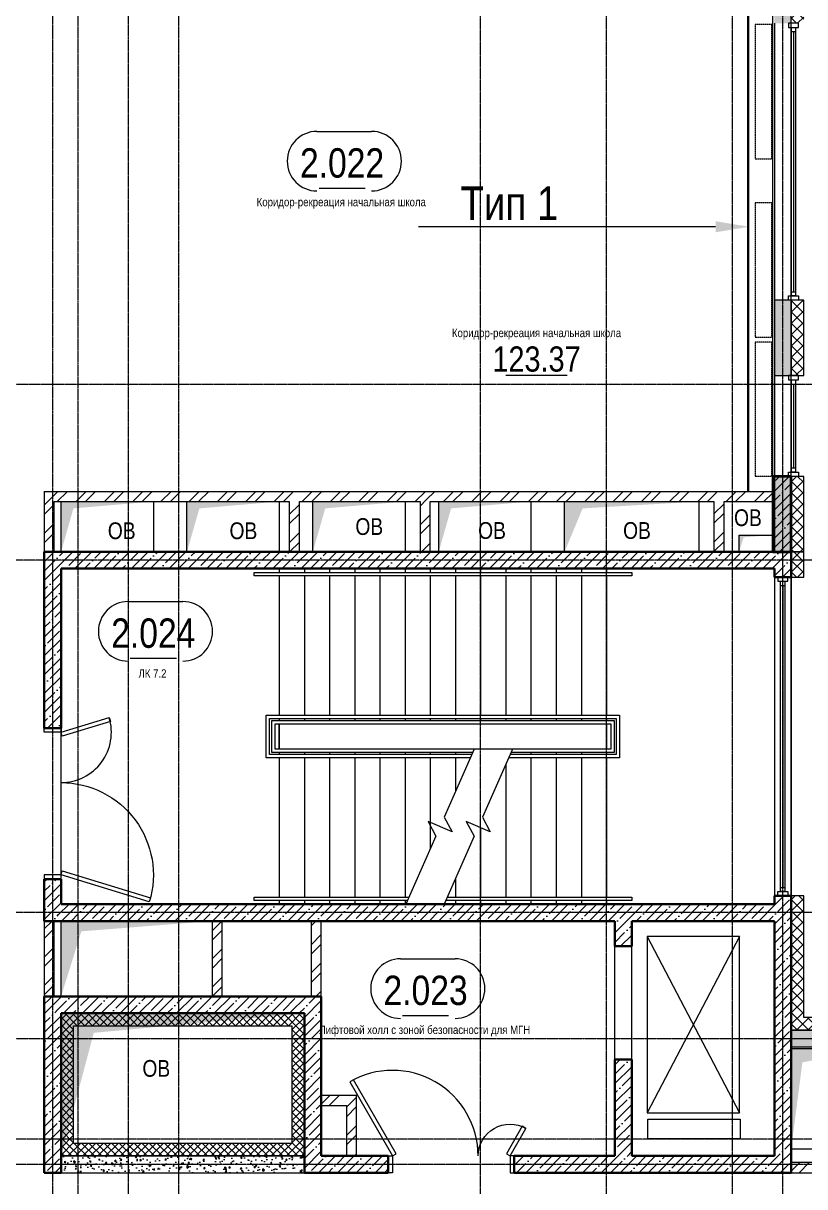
# Model space of a CAD drawing. Header units: millimetres. Extents: x -65509 to 912790, y 446 to 713294.
# Drawn here: x 198845 to 208157, y 139008 to 152875 of the extents above; entities that cross this region are included whole.
import ezdxf
from ezdxf import colors
from ezdxf.entities.mleader import LeaderData, LeaderLine
from ezdxf.enums import TextEntityAlignment as Align
from ezdxf.math import Vec2, Vec3

# ---------------------------------------------------------------- set-up
doc = ezdxf.new("R2010")
doc.units = ezdxf.units.MM
doc.linetypes.add('CENTER2', pattern=[28.575, 19.05, -3.175, 3.175, -3.175])
doc.linetypes.add('HIDDEN2', pattern=[4.7625, 3.175, -1.5875])
doc.layers.get('Defpoints').update_dxf_attribs({"color": 250})
for name, color, linetype, lineweight in [('A-AREA', 250, 'Continuous', 15), ('A-Wall-Open', 250, 'Continuous', 5), ('A-Wall_Материал_Газоблок_Контур', 250, 'Continuous', 0), ('АР_Area', 250, 'Continuous', 5), ('АР_Двери', 5, 'Continuous', 9), ('АР_Колонны', 250, 'Continuous', 30), ('АР_Окна', 250, 'Continuous', 5), ('АР_площадь пом', 250, 'Continuous', 5), ('АР_Проем', 250, 'Continuous', 0), ('АР_Стены ЖБ', 250, 'Continuous', 35), ('АР_Стены кирпич', 250, 'Continuous', 20), ('АР_Стены ПЕНОблок', 250, 'Continuous', 20), ('АР_Утеплитель', 250, 'Continuous', 0), ('АР_Ф_ЛК', 250, 'Continuous', 5), ('АР_Штриховка', 250, 'Continuous', 0), ('КМ_Фахверки', 250, 'Continuous', 25), ('ОВ_Отопление', 250, 'Continuous', 5), ('ОВ_Шахты', 250, 'Continuous', 5), ('Размеры зашивки ГКЛ', 250, 'Continuous', 0), ('РД_Оси_100', 250, 'Continuous', 0), ('ТХ_Оборудование', 250, 'Continuous', 9)]:
    doc.layers.add(name, color=color, linetype=linetype, lineweight=lineweight)
doc.layers.add('АР_Делит', color=250, linetype='Continuous', lineweight=0, plot=False)
doc.layers.add('РД_Витраж_проем', color=250, linetype='Continuous', lineweight=0, plot=False)
doc.layers.add('АР_Отопительные приборы', color=1, linetype='HIDDEN2', lineweight=0, true_color=0xff0000)
doc.layers.add('Зашивка радиаторов тип 1 (фанера и МДФ)', color=7, linetype='Continuous', lineweight=0, true_color=0x000085)
doc.styles.add('style1', font='ARIALN.TTF')
pattern_1 = [(45, (142195.16, 127275.07), (-112.2532, 112.2532), []), (45, (142307.41, 127275.07), (-112.2532, 112.2532), [198.4375, -39.6875, 0, -39.6875])]
pattern_2 = [(45, (142195.16, 127275.07), (-112.2532, 112.2532), []), (45, (142307.41, 127275.07), (-112.2532, 112.2532), [198.4375, -39.6875, 0, -39.6875])]
pattern_3 = [(45, (142195.16, 127275.07), (-112.2532, 112.2532), []), (45, (142307.41, 127275.07), (-112.2532, 112.2532), [198.4375, -39.6875, 0, -39.6875])]
pattern_4 = [(45, (142195.16, 127275.07), (-168.3798, 168.3798), []), (45, (142307.4, 127275.07), (-168.3798, 168.3798), [])]
pattern_5 = [(45, (142195.16, 127275.07), (-168.3798, 168.3798), []), (45, (142307.4, 127275.07), (-168.3798, 168.3798), [])]

# ---------------------------------------------------------------- blocks, each defined once
blk = doc.blocks.new('СОШ_2200_АР_ОСИ_М100_28.05.24')
at = {"layer": 'РД_Оси_100', "linetype": 'CENTER2'}
for p, q in [((63600, -6155), (63600, 139938.679)), ((65100, -6155), (65100, 139938.679)), ((62100, -6155), (62100, 73302.739)), ((71363.995, 19200), (33000, 19200)), ((71363.995, 15000), (33000, 15000)), ((33000, 13500), (85055, 13500)), ((65700, 13500), (71364.045, 13500))]:
    blk.add_line(p, q, dxfattribs=at)
for points in [[(57300, 139938.679), (57300, -6155)], [(58500, 139938.679), (58500, -6155)], [(65700, -6155), (65700, 139938.679)], [(57000, 70839.76), (57000, -5755), (56700, -6155)], [(57900, 70753.904), (57900, -6155)], [(33000, 21300), (71363.995, 21300)], [(85055, 12300), (33500, 12300), (33000, 12450)], [(85055, 12000), (33500, 12000), (33000, 11850)]]:
    blk.add_lwpolyline(points, dxfattribs=at)
blk = doc.blocks.new('ЛК_4000х8500_2эт')
at = {"color": 5}
for points in [[(6300, 3915), (2100, 3915), (2100, 3955), (6600, 3955), (6600, 3915), (6300, 3915)], [(3929, 45), (2100, 45), (2100, 85), (3946, 85)], [(4401, 85), (6600, 85), (6600, 45), (4383, 45)]]:
    blk.add_lwpolyline(points, dxfattribs=at)
at = {"layer": 'АР_Делит'}
blk.add_lwpolyline([(-200, 4000), (8300, 4000), (8300, 0), (-200, 0)], close=True, dxfattribs=at)
at = {"layer": 'АР_Ф_ЛК', "color": 5}
for p, q in [((2400, 4000), (2400, 3955)), ((2400, 3915), (2400, 2255)), ((2700, 4000), (2700, 3955)), ((2700, 3915), (2700, 2255)), ((3000, 4000), (3000, 3955)), ((3000, 3915), (3000, 2255)), ((3300, 4000), (3300, 3955)), ((3300, 3915), (3300, 2255)), ((3600, 4000), (3600, 3955)), ((3600, 3915), (3600, 2255)), ((3900, 4000), (3900, 3955)), ((3900, 3915), (3900, 2255)), ((4200, 4000), (4200, 3955)), ((4200, 3915), (4200, 2255)), ((4500, 4000), (4500, 3955)), ((4500, 3915), (4500, 2255)), ((4800, 4000), (4800, 3955)), ((4800, 3915), (4800, 2255)), ((5100, 4000), (5100, 3955)), ((5100, 3915), (5100, 2255)), ((5400, 4000), (5400, 3955)), ((5400, 3915), (5400, 2255)), ((5700, 4000), (5700, 3955)), ((5700, 3915), (5700, 2255)), ((6000, 4000), (6000, 3955)), ((6000, 3915), (6000, 2255)), ((6300, 4000), (6300, 3955)), ((6300, 3915), (6300, 2255)), ((2400, 2215), (2400, 2190)), ((2400, 2150), (2400, 1850)), ((2700, 2215), (2700, 2190)), ((3000, 2215), (3000, 2190)), ((3300, 2215), (3300, 2190)), ((3600, 2215), (3600, 2190)), ((3900, 2215), (3900, 2190)), ((4200, 2215), (4200, 2190)), ((4500, 2215), (4500, 2190)), ((4800, 2215), (4800, 2190)), ((5100, 2215), (5100, 2190)), ((5400, 2215), (5400, 2190)), ((5700, 2215), (5700, 2190)), ((6000, 2215), (6000, 2190)), ((6300, 2215), (6300, 2190)), ((6300, 2150), (6300, 1850)), ((2400, 1810), (2400, 1785)), ((2700, 1810), (2700, 1785)), ((3000, 1810), (3000, 1785)), ((3300, 1810), (3300, 1785)), ((3600, 1810), (3600, 1785)), ((3900, 1810), (3900, 1785)), ((4200, 1810), (4200, 1785)), ((4500, 1810), (4500, 1785)), ((5400, 1810), (5400, 1785)), ((5700, 1810), (5700, 1785)), ((6000, 1810), (6000, 1785)), ((6300, 1810), (6300, 1785)), ((2400, 1745), (2400, 85)), ((2700, 1745), (2700, 85)), ((3000, 1745), (3000, 85)), ((3300, 1745), (3300, 85)), ((3600, 1745), (3600, 85)), ((3900, 1745), (3900, 85)), ((4200, 1745), (4200, 661)), ((4500, 1745), (4500, 1341)), ((5100, 1671), (5100, 85)), ((5400, 1745), (5400, 85)), ((5700, 1745), (5700, 85)), ((6000, 1745), (6000, 85)), ((6300, 1745), (6300, 85)), ((4800, 912), (4800, 85)), ((4500, 309), (4500, 85)), ((2400, 45), (2400, 0)), ((2700, 45), (2700, 0)), ((3000, 45), (3000, 0)), ((3300, 45), (3300, 0)), ((3600, 45), (3600, 0)), ((3900, 45), (3900, 0)), ((4500, 45), (4500, 0)), ((4800, 45), (4800, 0)), ((5100, 45), (5100, 0)), ((5400, 45), (5400, 0)), ((5700, 45), (5700, 0)), ((6000, 45), (6000, 0)), ((6300, 45), (6300, 0))]:
    blk.add_line(p, q, dxfattribs=at)
at = {"layer": 'АР_Ф_ЛК'}
for points in [[(6300, 3085, 0, 150, 0), (5834, 3085, 0, 0, 0), (2400, 3085, 0, 0, 0)], [(2400, 915, 0, 150, 0), (2866, 915, 0, 0, 0), (4200, 915, 0, 0, 0)], [(4922, 915, 0, 150, 0), (5388, 915, 0, 0, 0), (6300, 915, 0, 0, 0)]]:
    blk.add_lwpolyline(points, format="xyseb", dxfattribs=at)
at = {"layer": 'АР_Ф_ЛК', "color": 5}
for points in [[(4678, 1745), (2245, 1745), (2245, 2255), (6455, 2255), (6455, 1745), (5133, 1745)], [(4696, 1785), (2285, 1785), (2285, 2215), (6415, 2215), (6415, 1785), (5150, 1785)], [(4707, 1810), (2310, 1810), (2310, 2190), (6390, 2190), (6390, 1810), (5161, 1810)]]:
    blk.add_lwpolyline(points, dxfattribs=at)
for points in [[(2350, 2150), (6350, 2150), (6350, 1850), (2350, 1850)], [(2400, 2150), (6300, 2150), (6300, 1850), (2400, 1850)]]:
    blk.add_lwpolyline(points, close=True, dxfattribs=at)
at = {"layer": 'АР_Ф_ЛК', "lineweight": 0}
for points in [[(4724, 1850), (4367, 1039), (4459, 862), (4173, 988), (4266, 811), (3909, 0)], [(5179, 1850), (4822, 1039), (4914, 862), (4628, 988), (4721, 811), (4364, 0)]]:
    blk.add_lwpolyline(points, dxfattribs=at)
blk = doc.blocks.new('otv')
at = {"linetype": 'Continuous'}
blk.add_lwpolyline([(0, -1), (0, 0), (1, 0), (1, -1)], close=True, dxfattribs=at)
blk.add_solid([(0, -1), (0, 0), (0.1346, -0.1366), (1, 0)], dxfattribs=at)
blk = doc.blocks.new('MOK-МаркаПом_овал_ареал')
for p, q in [((-2.99, 3.76), (3.52, 3.76)), ((-2.75, -3), (2.75, -3))]:
    blk.add_line(p, q)
for centre, radius, start, end in [((-2.99, 0.21), 3.55, 90, 270), ((3.52, 0.21), 3.55, 270, 90), ((-7.41, 0), 7.16, 0, 0.001)]:
    blk.add_arc(centre, radius, start, end)
at = {"color": 0, "style": 'style1'}
blk.add_attdef('АР-ПОМЕЩЕНИЕ:НОМЕР', text='', height=3, dxfattribs=at).set_placement((0.26, 0), align=Align.MIDDLE)
blk = doc.blocks.new('MOK-МаркаПомещения1')
at = {"layer": 'A-AREA', "color": 0}
blk.add_line((-3.65, -1.94), (3.65, -1.94), dxfattribs=at)
at = {"layer": 'A-AREA', "color": 0, "style": 'style1'}
blk.add_attdef('АР-ПОМЕЩЕНИЕ:ПЛОЩАДЬ', text='', height=3, dxfattribs=at).set_placement((0, 0), align=Align.MIDDLE)
at = {"layer": 'Defpoints', "style": 'style1', "flags": 8}
blk.add_attdef('АР-ПОМЕЩЕНИЕ:НАИМЕНОВАНИЕ', text='', height=1, dxfattribs=at).set_placement((0, 2.96), align=Align.MIDDLE)

msp = doc.modelspace()

# ---------------------------------------------------------------- hatches: boundary and pattern name
at = {"layer": 'АР_Штриховка', "linetype": 'Continuous', "lineweight": 0}
h = msp.add_hatch(dxfattribs=at)
h.set_pattern_fill('AR-CONC', color=256, angle=-360, style=0)
h.set_pattern_definition([(50, (142195.16, 127275.07), (182.18467, -15.93909), [19.05, -209.55]), (355, (142195.16, 127275.07), (-35.24342, 191.05685), [15.24, -167.6406]), (100.45144, (142210.34, 127273.74), (146.94125, 175.11775), [16.19, -178.09024]), (46.1842, (142195.16, 127325.87), (271.07904, -42.04233), [28.575, -314.325]), (96.63556, (142217.75, 127322.37), (237.4041, 247.4261), [24.285, -267.1356]), (351.18415, (142195.16, 127325.87), (237.4041, 247.4261), [22.86, -251.4597]), (21, (142220.56, 127313.17), (151.6144, -102.2652), [19.05, -209.55]), (326, (142220.56, 127313.17), (61.80203, 184.18797), [15.24, -167.64]), (71.45144, (142233.2, 127304.65), (213.41642, 81.92277), [16.19, -178.08994]), (37.5, (142195.16, 127275.07), (3.088603, 84.55504), [0, -165.608, 0, -170.18, 0, -168.275]), (7.5, (142195.16, 127275.07), (66.81966, 100.180575), [0, -97.028, 0, -161.798, 0, -64.135]), (327.5, (142138.515, 127275.07), (135.590595, -5.728744), [0, -63.5, 0, -198.12, 0, -262.89]), (317.5, (142113.12, 127275.07), (148.12918, 25.42649), [0, -82.55, 0, -131.572, 0, -186.69])])
h.paths.add_polyline_path([(207995.157, 195850.073), (207795.157, 195850.073), (207795.157, 194775.073), (207995.157, 194775.073)], flags=0)
h.paths.add_polyline_path([(207995.157, 193275.073), (207795.157, 193275.073), (207795.157, 192375.073), (207995.157, 192375.073)], flags=0)
h.paths.add_polyline_path([(207995.157, 189075.073), (207795.157, 189075.073), (207795.157, 188175.073), (207995.157, 188175.073)], flags=0)
h.paths.add_polyline_path([(207995.157, 186975.073), (207795.157, 186975.073), (207795.157, 186075.073), (207995.157, 186075.073)], flags=0)
h.paths.add_polyline_path([(207995.157, 182775.073), (207795.157, 182775.073), (207795.157, 180975.073), (207995.157, 180975.073)], flags=0)
h.paths.add_polyline_path([(207995.157, 177675.073), (207795.157, 177675.073), (207795.157, 176775.073), (207995.157, 176775.073)], flags=0)
h.paths.add_polyline_path([(207995.157, 175575.073), (207795.157, 175575.073), (207795.157, 174675.073), (207995.157, 174675.073)], flags=0)
h.paths.add_polyline_path([(207995.157, 173475.073), (207795.157, 173475.073), (207795.157, 171375.073), (207995.157, 171375.073)], flags=0)
h.paths.add_polyline_path([(207995.157, 170175.073), (207795.157, 170175.073), (207795.157, 169275.073), (207995.157, 169275.073)], flags=0)
h.paths.add_polyline_path([(207995.157, 168075.073), (207795.157, 168075.073), (207795.157, 167175.073), (207995.157, 167175.073)], flags=0)
h.paths.add_polyline_path([(207995.157, 163875.073), (207795.157, 163875.073), (207795.157, 162075.073), (207995.157, 162075.073)], flags=0)
h.paths.add_polyline_path([(207995.157, 160875.073), (207795.157, 160875.073), (207795.157, 159975.073), (207995.157, 159975.073)], flags=0)
h.paths.add_polyline_path([(207995.157, 158775.073), (207795.157, 158775.073), (207795.157, 157875.073), (207995.157, 157875.073)], flags=0)
h.paths.add_polyline_path([(207995.157, 154575.073), (207795.157, 154575.073), (207795.157, 152875.074), (207995.157, 152875.074)], flags=0)
h.paths.add_polyline_path([(207995.157, 149575.074), (207795.157, 149575.074), (207795.157, 148675.074), (207995.157, 148675.074)], flags=0)
h.paths.add_polyline_path([(207995.157, 147475.074), (207795.157, 147475.074), (207795.157, 146575.072), (207995.157, 146575.072)], flags=0)
h = msp.add_hatch(dxfattribs=at)
h.set_pattern_fill('ANSI37', color=256, scale=30, angle=-360, style=0)
h.set_pattern_definition([(45, (142195.16, 127275.07), (-67.35192, 67.35192), []), (135, (142195.16, 127275.07), (-67.35192, -67.35192), [])])
h.paths.add_polyline_path([(208145.157, 195700.073), (207995.157, 195850.073), (207995.157, 194775.073), (208145.157, 194775.073)], flags=0)
h.paths.add_polyline_path([(208145.157, 193275.073), (207995.157, 193275.073), (207995.157, 192375.073), (208145.157, 192375.073)], flags=0)
h.paths.add_polyline_path([(208145.157, 189075.073), (207995.157, 189075.073), (207995.157, 188175.073), (208145.157, 188175.073)], flags=0)
h.paths.add_polyline_path([(208145.157, 186975.073), (207995.157, 186975.073), (207995.157, 186075.073), (208145.157, 186075.073)], flags=0)
h.paths.add_polyline_path([(208145.157, 182775.073), (207995.157, 182775.073), (207995.157, 180975.073), (208145.157, 180975.073)], flags=0)
h.paths.add_polyline_path([(208145.157, 177675.073), (207995.157, 177675.073), (207995.157, 176775.073), (208145.157, 176775.073)], flags=0)
h.paths.add_polyline_path([(208145.157, 175575.073), (207995.157, 175575.073), (207995.157, 174675.073), (208145.157, 174675.073)], flags=0)
h.paths.add_polyline_path([(208145.157, 173475.073), (207995.157, 173475.073), (207995.157, 171375.073), (208145.157, 171375.073)], flags=0)
h.paths.add_polyline_path([(208145.157, 170175.073), (207995.157, 170175.073), (207995.157, 169275.073), (208145.157, 169275.073)], flags=0)
h.paths.add_polyline_path([(208145.157, 168075.073), (207995.157, 168075.073), (207995.157, 167175.073), (208145.157, 167175.073)], flags=0)
h.paths.add_polyline_path([(208145.157, 163875.073), (207995.157, 163875.073), (207995.157, 162075.073), (208145.157, 162075.073)], flags=0)
h.paths.add_polyline_path([(208145.157, 160875.073), (207995.157, 160875.073), (207995.157, 159975.073), (208145.157, 159975.073)], flags=0)
h.paths.add_polyline_path([(208145.157, 158775.073), (207995.157, 158775.073), (207995.157, 157875.073), (208145.157, 157875.073)], flags=0)
h.paths.add_polyline_path([(208145.157, 154575.073), (207995.157, 154575.073), (207995.157, 152875.074), (208145.157, 152875.074)], flags=0)
h.paths.add_polyline_path([(208145.157, 149575.074), (207995.157, 149575.074), (207995.157, 148675.074), (208145.157, 148675.074)], flags=0)
h.paths.add_polyline_path([(208145.157, 147475.074), (207995.157, 147475.074), (207995.157, 146575.072), (208145.157, 146575.072)], flags=0)
at = {"layer": 'АР_Штриховка', "linetype": 'Continuous', "lineweight": 5}
h = msp.add_hatch(dxfattribs=at)
h.set_pattern_fill('ANSI35', color=256, scale=25, style=0)
h.set_pattern_definition(pattern_1)
h.paths.add_polyline_path([(207775.157, 146575.073), (207995.157, 146575.073), (207995.157, 147475.073), (207775.157, 147475.073)], flags=0)
at = {"layer": 'АР_Штриховка', "linetype": 'Continuous', "lineweight": 0}
h = msp.add_hatch(dxfattribs=at)
h.set_pattern_fill('ANSI32', color=256, scale=25, angle=-360, style=0)
h.set_pattern_definition(pattern_5)
h.paths.add_polyline_path([(199215.157, 147175.073), (199095.157, 147295.073), (199095.157, 146575.073), (199215.157, 146575.073)], flags=0)
h = msp.add_hatch(dxfattribs=at)
h.set_pattern_fill('ANSI32', color=256, scale=25, style=0)
h.set_pattern_definition([(45, (142195.16, 127275.07), (-168.3798, 168.3798), []), (45, (142307.4, 127275.07), (-168.3798, 168.3798), [])])
h.paths.add_polyline_path([(199095.157, 147295.073), (199215.157, 147175.073), (202015.157, 147175.073), (202055.157, 147205.073), (202015.157, 147295.073)], flags=0)
h.paths.add_polyline_path([(202015.157, 147295.073), (202055.157, 147205.073), (202135.157, 147175.073), (203575.157, 147175.073), (203615.157, 147205.073), (203575.157, 147295.073)], flags=0)
h.paths.add_polyline_path([(203575.157, 147295.073), (203615.157, 147205.073), (203695.157, 147175.073), (207075.16, 147175.073), (207115.16, 147205.073), (207075.16, 147295.073)], flags=0)
h.paths.add_polyline_path([(207075.16, 147295.073), (207115.16, 147205.073), (207195.16, 147175.073), (207775.157, 147175.073), (207775.157, 147295.073)], flags=0)
h = msp.add_hatch(dxfattribs=at)
h.set_pattern_fill('ANSI32', color=256, scale=25, angle=-360, style=0)
h.set_pattern_definition(pattern_5)
h.paths.add_polyline_path([(202135.157, 147175.073), (202055.157, 147205.073), (202015.157, 147175.073), (202015.157, 146575.073), (202135.157, 146575.073)], flags=0)
h = msp.add_hatch(dxfattribs=at)
h.set_pattern_fill('ANSI32', color=256, scale=25, angle=-360, style=0)
h.set_pattern_definition(pattern_5)
h.paths.add_polyline_path([(203695.157, 147175.073), (203615.157, 147205.073), (203575.157, 147175.073), (203575.157, 146575.073), (203695.157, 146575.073)], flags=0)
h = msp.add_hatch(dxfattribs=at)
h.set_pattern_fill('ANSI32', color=256, scale=25, angle=-360, style=0)
h.set_pattern_definition(pattern_5)
h.paths.add_polyline_path([(207195.16, 147175.073), (207115.16, 147205.073), (207075.16, 147175.073), (207075.16, 146575.073), (207195.16, 146575.073)], flags=0)
at = {"layer": 'АР_Штриховка', "linetype": 'Continuous', "lineweight": 5}
h = msp.add_hatch(dxfattribs=at)
h.set_pattern_fill('ANSI35', color=256, scale=25, angle=-360, style=0)
h.set_pattern_definition(pattern_3)
h.paths.add_polyline_path([(199095.157, 146575.077), (199295.157, 146375.077), (207795.158, 146375.067), (207995.158, 146575.067)], flags=0)
h = msp.add_hatch(dxfattribs=at)
h.set_pattern_fill('ANSI35', color=256, scale=25, style=0)
h.set_pattern_definition(pattern_3)
h.paths.add_polyline_path([(199095.157, 142175.073), (199295.157, 142175.073), (199245.157, 142308.406), (199095.157, 142375.073)], flags=0)
h.paths.add_polyline_path([(199095.157, 142375.073), (199245.157, 142308.406), (199295.157, 142375.073), (199295.157, 142675.073), (199095.157, 142675.073)], flags=0)
h.paths.add_polyline_path([(199095.157, 144475.073), (199295.157, 144475.073), (199295.157, 146375.077), (199095.157, 146575.077)], flags=0)
h = msp.add_hatch(dxfattribs=at)
h.set_pattern_fill('ANSI35', color=256, scale=25, angle=-360, style=0)
h.set_pattern_definition(pattern_2)
h.paths.add_polyline_path([(207995.158, 146575.067), (207795.158, 146375.067), (207795.158, 146275.073), (207995.158, 146275.073)], flags=0)
h.paths.add_polyline_path([(207995.158, 142475.073), (207795.158, 142475.073), (207795.158, 142375.073), (207845.158, 142308.406), (207995.158, 142375.073)], flags=0)
h.paths.add_polyline_path([(207995.158, 142375.073), (207845.158, 142308.406), (207795.158, 142175.073), (207795.158, 139375.073), (207995.158, 139175.073)], flags=0)
at = {"layer": 'АР_Штриховка', "linetype": 'Continuous', "lineweight": 0}
h = msp.add_hatch(dxfattribs=at)
h.set_pattern_fill('ANSI37', color=256, scale=30, angle=-360, style=0)
h.set_pattern_definition([(45, (142195.16, 127275.07), (-67.35192, 67.35192), []), (135, (142195.16, 127275.07), (-67.35192, -67.35192), [])])
h.paths.add_polyline_path([(208145.159, 146575.072), (207995.159, 146575.072), (207995.159, 146275.073), (208145.159, 146275.073)], flags=0)
h.paths.add_polyline_path([(208145.157, 142475.073), (207995.157, 142475.073), (207995.156, 140875.073), (208145.156, 141025.073)], flags=0)
at = {"layer": 'АР_Штриховка', "linetype": 'Continuous', "lineweight": 5}
h = msp.add_hatch(dxfattribs=at)
h.set_pattern_fill('ANSI35', color=256, scale=25, style=0)
h.set_pattern_definition(pattern_2)
h.paths.add_polyline_path([(207795.158, 142175.073), (207845.158, 142308.406), (207795.158, 142375.073), (206095.158, 142375.073), (206028.491, 142225.073), (206095.158, 142175.073)], flags=0)
h.paths.add_polyline_path([(205895.158, 142175.073), (206028.491, 142225.073), (206095.158, 142375.073), (199295.157, 142375.073), (199245.157, 142308.406), (199295.157, 142175.073)], flags=0)
at = {"layer": 'АР_Штриховка', "linetype": 'Continuous', "lineweight": 0}
h = msp.add_hatch(dxfattribs=at)
h.set_pattern_fill('ANSI32', color=256, scale=25, angle=-360, style=0)
h.set_pattern_definition(pattern_5)
h.paths.add_polyline_path([(199215.157, 142175.073), (199095.157, 142175.073), (199095.157, 141278.073), (199215.157, 141278.073)], flags=0)
h = msp.add_hatch(dxfattribs=at)
h.set_pattern_fill('ANSI32', color=256, scale=25, style=0)
h.set_pattern_definition(pattern_4)
h.paths.add_polyline_path([(201095.157, 141278.073), (201215.157, 141278.073), (201215.157, 142175.073), (201095.157, 142175.073)], flags=0)
h = msp.add_hatch(dxfattribs=at)
h.set_pattern_fill('ANSI32', color=256, scale=25, style=0)
h.set_pattern_definition(pattern_4)
h.paths.add_polyline_path([(202275.157, 141278.073), (202395.157, 141278.073), (202395.157, 142175.073), (202275.157, 142175.073)], flags=0)
at = {"layer": 'АР_Штриховка', "linetype": 'Continuous', "lineweight": 5}
h = msp.add_hatch(dxfattribs=at)
h.set_pattern_fill('ANSI35', color=256, scale=25, style=0)
h.set_pattern_definition(pattern_3)
h.paths.add_polyline_path([(205895.158, 139375.073), (206028.491, 139325.073), (206095.158, 139375.073), (206095.158, 140525.073), (205895.158, 140525.073)], flags=0)
h.paths.add_polyline_path([(205895.158, 141875.073), (206095.158, 141875.073), (206095.158, 142175.073), (206028.491, 142225.073), (205895.158, 142175.073)], flags=0)
h = msp.add_hatch(dxfattribs=at)
h.set_pattern_fill('ANSI35', color=256, scale=25, style=0)
h.set_pattern_definition(pattern_3)
h.paths.add_polyline_path([(199095.157, 139175.073), (199295.157, 139175.073), (199295.157, 141075.073), (199095.157, 141275.073)], flags=0)
h = msp.add_hatch(dxfattribs=at)
h.set_pattern_fill('ANSI35', color=256, scale=25, style=0)
h.set_pattern_definition([(45, (142195.16, 127275.07), (-112.2532, 112.2532), []), (45, (142307.41, 127275.07), (-112.2532, 112.2532), [198.4375, -39.6875, 0, -39.6875])])
h.paths.add_polyline_path([(199095.157, 141275.073), (199295.157, 141075.073), (202195.157, 141075.073), (202395.157, 141275.073)], flags=0)
h = msp.add_hatch(dxfattribs=at)
h.set_pattern_fill('ANSI35', color=256, scale=25, angle=-360, style=0)
h.set_pattern_definition(pattern_3)
h.paths.add_polyline_path([(202395.157, 141275.073), (202195.157, 141075.073), (202195.157, 139175.073), (202395.157, 139375.073)], flags=0)
at = {"layer": 'АР_Штриховка', "linetype": 'Continuous', "lineweight": 0}
h = msp.add_hatch(dxfattribs=at)
h.set_pattern_fill('ANSI37', color=256, scale=20, angle=-360, style=0)
h.set_pattern_definition([(45, (142195.16, 127275.07), (-44.90128, 44.90128), []), (135, (142195.16, 127275.07), (-44.90128, -44.90128), [])])
h.paths.add_polyline_path([(199445.157, 140925.073), (199295.157, 141075.073), (199295.157, 139375.073), (199445.157, 139525.073)], flags=0)
h = msp.add_hatch(dxfattribs=at)
h.set_pattern_fill('ANSI37', color=256, scale=20, style=0)
h.set_pattern_definition([(45, (142195.16, 127275.07), (-44.90128, 44.90128), []), (135, (142195.16, 127275.07), (-44.90128, -44.90128), [])])
h.paths.add_polyline_path([(202045.157, 140925.073), (202195.157, 141075.073), (199295.157, 141075.073), (199445.157, 140925.073)], flags=0)
h = msp.add_hatch(dxfattribs=at)
h.set_pattern_fill('ANSI37', color=256, scale=20, style=0)
h.set_pattern_definition([(45, (142195.16, 127275.07), (-44.90128, 44.90128), []), (135, (142195.16, 127275.07), (-44.90128, -44.90128), [])])
h.paths.add_polyline_path([(202045.157, 139525.073), (202195.157, 139375.073), (202195.157, 141075.073), (202045.157, 140925.073)], flags=0)
h = msp.add_hatch(dxfattribs=at)
h.set_pattern_fill('ANSI37', color=256, scale=30, style=0)
h.set_pattern_definition([(45, (142195.16, 127275.07), (-67.35192, 67.35192), []), (135, (142195.16, 127275.07), (-67.35192, -67.35192), [])])
h.paths.add_polyline_path([(208145.156, 141025.073), (207995.156, 140875.073), (209895.158, 140875.073), (209895.158, 141025.073)], flags=0)
h.paths.add_polyline_path([(211095.158, 141025.073), (211095.158, 140875.073), (211995.157, 140875.073), (211995.157, 141025.073)], flags=0)
h.paths.add_polyline_path([(213195.157, 141025.073), (213195.157, 140875.073), (214395.094, 140875.073), (214395.094, 141025.073)], flags=0)
h.paths.add_polyline_path([(217695.094, 141025.073), (217695.094, 140875.073), (218595.157, 140875.073), (218595.157, 141025.073)], flags=0)
h.paths.add_polyline_path([(221895.157, 141025.073), (221895.157, 140875.073), (223295.157, 140875.073), (223295.157, 141025.073)], flags=0)
h.paths.add_polyline_path([(224495.157, 141025.073), (224495.157, 140875.073), (225395.157, 140875.073), (225545.157, 141025.073)], flags=0)
h = msp.add_hatch(dxfattribs=at)
h.set_pattern_fill('AR-CONC', color=256, style=0)
h.set_pattern_definition([(50, (142195.16, 127275.07), (182.18467, -15.93909), [19.05, -209.55]), (355, (142195.16, 127275.07), (-35.24342, 191.05685), [15.24, -167.6406]), (100.45144, (142210.34, 127273.74), (146.94125, 175.11775), [16.19, -178.09024]), (46.1842, (142195.16, 127325.87), (271.07904, -42.0423), [28.575, -314.325]), (96.63556, (142217.75, 127322.37), (237.4041, 247.4261), [24.285, -267.1356]), (351.18415, (142195.16, 127325.87), (237.4041, 247.4261), [22.86, -251.4597]), (21, (142220.56, 127313.17), (151.6144, -102.2652), [19.05, -209.55]), (326, (142220.56, 127313.17), (61.80203, 184.18797), [15.24, -167.64]), (71.45144, (142233.2, 127304.65), (213.41642, 81.92277), [16.19, -178.08994]), (37.5, (142195.16, 127275.07), (3.088603, 84.55504), [0, -165.608, 0, -170.18, 0, -168.275]), (7.5, (142195.16, 127275.07), (66.81966, 100.18057), [0, -97.028, 0, -161.798, 0, -64.135]), (327.5, (142138.515, 127275.07), (135.590595, -5.728744), [0, -63.5, 0, -198.12, 0, -262.89]), (317.5, (142113.12, 127275.07), (148.12918, 25.42649), [0, -82.55, 0, -131.572, 0, -186.69])])
h.paths.add_polyline_path([(207995.156, 140875.073), (207995.156, 140675.073), (209895.158, 140675.073), (209895.158, 140875.073)], flags=0)
h.paths.add_polyline_path([(211095.158, 140875.073), (211095.158, 140675.073), (211995.157, 140675.073), (211995.157, 140875.073)], flags=0)
h.paths.add_polyline_path([(213195.157, 140875.073), (213195.157, 140675.073), (214395.094, 140675.073), (214395.094, 140875.073)], flags=0)
h.paths.add_polyline_path([(217695.094, 140875.073), (217695.094, 140675.073), (218595.157, 140675.073), (218595.157, 140875.073)], flags=0)
h.paths.add_polyline_path([(221895.157, 140875.073), (221895.157, 140675.073), (223295.157, 140675.073), (223295.157, 140875.073)], flags=0)
h.paths.add_polyline_path([(224495.157, 140875.073), (224495.157, 140675.073), (225195.157, 140675.073), (225395.157, 140875.073)], flags=0)
h = msp.add_hatch(dxfattribs=at)
h.set_pattern_fill('ANSI32', color=256, scale=25, style=0)
h.set_pattern_definition([(45, (142195.16, 127275.07), (-168.3798, 168.3798), []), (45, (142307.4, 127275.07), (-168.3798, 168.3798), [])])
h.paths.add_polyline_path([(202395.157, 140095.073), (202395.157, 139975.073), (202695.157, 139975.073), (202815.157, 140095.073)], flags=0)
h = msp.add_hatch(dxfattribs=at)
h.set_pattern_fill('ANSI32', color=256, scale=25, angle=-360, style=0)
h.set_pattern_definition(pattern_5)
h.paths.add_polyline_path([(202815.157, 140095.073), (202695.157, 139975.073), (202695.157, 139375.073), (202815.157, 139375.073)], flags=0)
h = msp.add_hatch(dxfattribs=at)
h.set_pattern_fill('ANSI37', color=256, scale=20, angle=-360, style=0)
h.set_pattern_definition([(45, (142195.16, 127275.07), (-44.90128, 44.90128), []), (135, (142195.16, 127275.07), (-44.90128, -44.90128), [])])
h.paths.add_polyline_path([(199445.157, 139525.073), (199295.157, 139375.073), (202195.157, 139375.073), (202045.157, 139525.073)], flags=0)
h = msp.add_hatch(dxfattribs=at)
h.set_pattern_fill('AR-CONC', color=256, angle=-315, style=0)
h.set_pattern_definition([(95, (142195.16, 127275.07), (140.09465, 117.55338), [19.05, -209.55]), (40, (142195.16, 127275.07), (-160.01845, 110.1767), [15.24, -167.6406]), (145.45144, (142206.83, 127284.87), (-19.9238, 227.7301), [16.19, -178.09024]), (91.1842, (142159.24, 127311), (221.41024, 161.9534), [28.575, -314.325]), (141.63556, (142177.7, 127324.5), (-7.0866, 342.8268), [24.285, -267.1356]), (36.18415, (142159.24, 127311), (-7.0866, 342.8268), [22.86, -251.4597]), (66, (142186.18, 127319.97), (179.51998, 34.89515), [19.05, -209.55]), (11, (142186.18, 127319.97), (-86.5399, 173.9412), [15.24, -167.64]), (116.45145, (142201.14, 127322.88), (92.98005, 208.83634), [16.19, -178.08994]), (82.5, (142195.16, 127275.07), (-57.60547, 61.973414), [0, -165.608, 0, -170.18, 0, -168.275]), (52.5, (142195.16, 127275.07), (-23.58973, 118.087), [0, -97.028, 0, -161.798, 0, -64.135]), (12.5, (142155.105, 127235.02), (99.92786, 91.826196), [0, -63.5, 0, -198.12, 0, -262.89]), (2.5, (142137.14, 127217.06), (86.7639, 122.7224), [0, -82.55, 0, -131.572, 0, -186.69])])
h.paths.add_polyline_path([(199295.157, 139375.073), (199295.157, 139175.073), (202195.157, 139175.073), (202195.157, 139375.073)], flags=0)
at = {"layer": 'АР_Штриховка', "linetype": 'Continuous', "lineweight": 5}
h = msp.add_hatch(dxfattribs=at)
h.set_pattern_fill('ANSI35', color=256, scale=25, angle=-360, style=0)
h.set_pattern_definition(pattern_1)
h.paths.add_polyline_path([(207995.158, 139175.073), (207795.158, 139375.073), (206095.158, 139375.073), (206028.491, 139325.073), (206095.158, 139175.073)], flags=0)
h.paths.add_polyline_path([(206095.158, 139175.073), (206028.491, 139325.073), (205895.158, 139375.073), (204695.157, 139375.073), (204695.157, 139175.073)], flags=0)
h.paths.add_polyline_path([(203195.157, 139175.073), (203195.157, 139375.073), (202395.157, 139375.073), (202195.157, 139175.073)], flags=0)
at = {"layer": 'АР_Штриховка', "linetype": 'Continuous', "lineweight": 0}
h = msp.add_hatch(dxfattribs=at)
h.set_pattern_fill('ANSI32', color=256, scale=25, style=0)
h.set_pattern_definition([(45, (142195.16, 127275.07), (-168.3798, 168.3798), []), (45, (142307.4, 127275.07), (-168.3798, 168.3798), [])])
h.paths.add_polyline_path([(209114.741, 139175.073), (208994.741, 139295.073), (207995.156, 139295.073), (207995.156, 139175.073)], flags=0)

# ---------------------------------------------------------------- linework, layer by layer
at = {"layer": 'A-Wall-Open', "linetype": 'Continuous', "lineweight": 5}
msp.add_line((207995.159, 146275.073), (207995.157, 142475.073), dxfattribs=at)
at = {"layer": 'A-Wall_Материал_Газоблок_Контур', "linetype": 'Continuous', "lineweight": 0}
for p, q in [((207795.157, 152875.074), (207795.157, 149575.074)), ((207795.157, 148675.074), (207795.157, 147475.074))]:
    msp.add_line(p, q, dxfattribs=at)
at = {"layer": 'АР_Двери', "linetype": 'Continuous', "lineweight": 9}
for points in [[(199868.94, 144600.496), (199883.559, 144552.681), (199309.776, 144377.258), (199295.157, 144425.073)], [(199095.157, 144425.073), (199095.157, 144475.073), (199295.157, 144475.073), (199295.157, 144425.073)], [(199095.157, 142725.073), (199095.157, 142675.073), (199295.157, 142675.073), (199295.157, 142725.073)], [(199295.157, 142725.073), (199309.776, 142772.888), (200361.711, 142451.279), (200347.093, 142403.464)], [(203245.157, 139375.073), (203288.459, 139400.073), (202778.459, 140283.419), (202735.157, 140258.419)], [(204835.157, 139704.163), (204791.856, 139729.163), (204601.856, 139400.073), (204645.157, 139375.073)], [(203245.157, 139175.073), (203195.157, 139175.073), (203195.157, 139375.073), (203245.157, 139375.073)], [(204645.157, 139175.073), (204695.157, 139175.073), (204695.157, 139375.073), (204645.157, 139375.073)]]:
    msp.add_lwpolyline(points, close=True, dxfattribs=at)
for centre, radius, start, end in [((199295.157, 144425.073), 600, 270, 17), ((203245.157, 139375.073), 1020, 0, 120)]:
    msp.add_arc(centre, radius, start, end, dxfattribs=at)
at = {"layer": 'АР_Двери', "linetype": 'Continuous', "lineweight": 9, "extrusion": (0, 0, -1)}
for centre, radius, start, end in [((-199295.157, 142725.073), 1100, 90, 197), ((-204645.157, 139375.073), 380, 0, 120)]:
    msp.add_arc(centre, radius, start, end, dxfattribs=at)
at = {"layer": 'АР_Колонны', "linetype": 'HIDDEN2', "lineweight": 25}
for p, q in [((207775.157, 147475.073), (207995.157, 147475.073)), ((207775.157, 146575.073), (207775.157, 147475.073)), ((207995.157, 147475.073), (207995.157, 146575.073)), ((207995.157, 146575.073), (207775.157, 146575.073))]:
    msp.add_line(p, q, dxfattribs=at)
at = {"layer": 'АР_Колонны', "linetype": 'Continuous', "lineweight": 35}
for p, q in [((207775.157, 147475.073), (207995.157, 147475.073)), ((207775.157, 146575.073), (207775.157, 147475.073)), ((207995.157, 146575.073), (207995.157, 147475.073)), ((207775.157, 146575.073), (207995.157, 146575.073))]:
    msp.add_line(p, q, dxfattribs=at)
at = {"layer": 'АР_Окна', "linetype": 'Continuous', "lineweight": 5}
for p, q in [((207795.157, 152875.074), (207795.157, 149575.074)), ((207997.657, 152775.074), (208047.657, 152775.074)), ((208022.657, 152775.074), (208022.657, 149675.074)), ((207997.657, 149675.074), (208047.657, 149675.074)), ((207795.157, 148675.074), (207795.157, 147475.074)), ((207997.657, 148575.074), (208047.657, 148575.074)), ((208022.657, 148575.074), (208022.657, 147575.074)), ((207997.657, 147575.074), (208047.657, 147575.074)), ((207795.158, 146275.073), (207795.158, 142475.073)), ((207870.158, 146175.073), (207920.158, 146175.073)), ((207895.158, 146175.073), (207895.158, 142575.073)), ((207995.158, 146275.073), (207995.158, 142475.073)), ((207870.158, 142575.073), (207920.158, 142575.073))]:
    msp.add_line(p, q, dxfattribs=at)
for points in [[(208082.657, 152825.074), (208082.657, 152875.074), (207962.657, 152875.074), (207962.657, 152825.074)], [(207997.657, 152825.074), (208047.657, 152825.074), (208047.657, 149625.074), (207997.657, 149625.074)], [(208082.657, 149625.074), (208082.657, 149575.074), (207962.657, 149575.074), (207962.657, 149625.074)], [(208082.657, 148625.074), (208082.657, 148675.074), (207962.657, 148675.074), (207962.657, 148625.074)], [(207997.657, 148625.074), (208047.657, 148625.074), (208047.657, 147525.074), (207997.657, 147525.074)], [(208082.657, 147525.074), (208082.657, 147475.074), (207962.657, 147475.074), (207962.657, 147525.074)], [(207955.158, 146225.073), (207955.158, 146275.073), (207835.158, 146275.073), (207835.158, 146225.073)], [(207870.158, 146225.073), (207920.158, 146225.073), (207920.158, 142525.073), (207870.158, 142525.073)], [(207955.158, 142525.073), (207955.158, 142475.073), (207835.158, 142475.073), (207835.158, 142525.073)]]:
    msp.add_lwpolyline(points, close=True, dxfattribs=at)
at = {"layer": 'АР_Отопительные приборы'}
for points in [[(207765.157, 152859.445), (207565.157, 152859.445), (207565.157, 151259.445), (207765.157, 151259.445)], [(207765.157, 150734.531), (207565.157, 150734.531), (207565.157, 149134.531), (207765.157, 149134.531)], [(207765.157, 149075.733), (207565.157, 149075.733), (207565.157, 147475.733), (207765.157, 147475.733)]]:
    msp.add_lwpolyline(points, close=True, dxfattribs=at)
at = {"layer": 'АР_Проем', "linetype": 'Continuous', "lineweight": 0}
for p, q in [((205895.158, 140525.073), (205895.158, 141875.073)), ((206095.158, 140525.073), (206095.158, 141875.073))]:
    msp.add_line(p, q, dxfattribs=at)
at = {"layer": 'АР_Стены ЖБ', "linetype": 'Continuous', "lineweight": 40}
for p, q in [((207995.157, 147475.073), (207775.157, 147475.073)), ((207775.157, 147475.073), (207775.157, 146575.073)), ((207995.157, 146575.073), (207995.157, 147475.073)), ((207775.157, 146575.073), (207995.157, 146575.073))]:
    msp.add_line(p, q, dxfattribs=at)
at = {"layer": 'АР_Стены ЖБ', "linetype": 'Continuous', "lineweight": 35}
for p, q in [((207995.158, 146575.067), (199095.157, 146575.077)), ((199095.157, 146575.077), (199095.157, 144475.073)), ((207995.158, 146275.073), (207995.158, 146575.067)), ((199295.157, 146375.077), (207795.158, 146375.067)), ((199295.157, 144475.073), (199295.157, 146375.077)), ((207795.158, 146375.067), (207795.158, 146275.073)), ((207795.158, 146275.073), (207995.158, 146275.073)), ((199095.157, 144475.073), (199295.157, 144475.073)), ((199295.157, 142675.073), (199095.157, 142675.073)), ((199095.157, 142175.073), (199095.157, 142675.073)), ((199295.157, 142375.073), (199295.157, 142675.073)), ((207995.158, 142475.073), (207795.158, 142475.073)), ((207795.158, 142475.073), (207795.158, 142375.073)), ((207995.158, 139175.073), (207995.158, 142475.073)), ((199295.157, 142375.073), (207795.158, 142375.073)), ((199095.157, 142175.073), (199295.157, 142175.073)), ((199295.157, 142175.073), (205895.158, 142175.073)), ((199295.157, 142175.073), (199295.157, 142175.073)), ((205895.158, 142175.073), (205895.158, 141875.073)), ((206095.158, 142175.073), (207795.158, 142175.073)), ((206095.158, 141875.073), (206095.158, 142175.073)), ((207795.158, 142175.073), (207795.158, 139375.073)), ((205895.158, 141875.073), (206095.158, 141875.073)), ((199095.157, 141275.073), (199095.157, 139175.073)), ((202395.157, 141275.073), (199095.157, 141275.073)), ((202395.157, 139375.073), (202395.157, 141275.073)), ((199295.157, 139175.073), (199295.157, 141075.073)), ((199295.157, 141075.073), (202195.157, 141075.073)), ((202195.157, 141075.073), (202195.157, 139175.073)), ((206095.158, 140525.073), (205895.158, 140525.073)), ((205895.158, 140525.073), (205895.158, 139375.073)), ((206095.158, 139375.073), (206095.158, 140525.073)), ((203195.157, 139375.073), (202395.157, 139375.073)), ((203195.157, 139175.073), (203195.157, 139375.073)), ((205895.158, 139375.073), (204695.157, 139375.073)), ((204695.157, 139375.073), (204695.157, 139175.073)), ((207795.158, 139375.073), (206095.158, 139375.073)), ((199095.157, 139175.073), (199295.157, 139175.073)), ((202195.157, 139175.073), (203195.157, 139175.073)), ((204695.157, 139175.073), (207995.158, 139175.073))]:
    msp.add_line(p, q, dxfattribs=at)
at = {"layer": 'АР_Стены кирпич', "linetype": 'Continuous', "lineweight": 20}
for p, q in [((199095.157, 147295.073), (199095.157, 146575.073)), ((199095.157, 147295.073), (207775.157, 147295.073)), ((207775.157, 147175.073), (207775.157, 147295.073)), ((199215.157, 146575.073), (199215.157, 147175.073)), ((199215.157, 147175.073), (202015.157, 147175.073)), ((202015.157, 147175.073), (202015.157, 146575.073)), ((202135.157, 147175.073), (203575.157, 147175.073)), ((202135.157, 146575.073), (202135.157, 147175.073)), ((203575.157, 147175.073), (203575.157, 146575.073)), ((203695.157, 147175.073), (207075.16, 147175.073)), ((203695.157, 146575.073), (203695.157, 147175.073)), ((207075.16, 147175.073), (207075.16, 146575.073)), ((207195.16, 147175.073), (207775.157, 147175.073)), ((207195.16, 146575.073), (207195.16, 147175.073)), ((199095.157, 146575.073), (199215.157, 146575.073)), ((202015.157, 146575.073), (202135.157, 146575.073)), ((203575.157, 146575.073), (203695.157, 146575.073)), ((207075.16, 146575.073), (207195.16, 146575.073)), ((199215.157, 142175.073), (199095.157, 142175.073)), ((199095.157, 142175.073), (199095.157, 141278.073)), ((199215.157, 141278.073), (199215.157, 142175.073)), ((201215.157, 142175.073), (201095.157, 142175.073)), ((201095.157, 142175.073), (201095.157, 141278.073)), ((201215.157, 141278.073), (201215.157, 142175.073)), ((202395.157, 142175.073), (202275.157, 142175.073)), ((202275.157, 142175.073), (202275.157, 141278.073)), ((202395.157, 141278.073), (202395.157, 142175.073)), ((199095.157, 141278.073), (199215.157, 141278.073)), ((201095.157, 141278.073), (201215.157, 141278.073)), ((202275.157, 141278.073), (202395.157, 141278.073)), ((202395.157, 140095.073), (202395.157, 139975.073)), ((202815.157, 140095.073), (202395.157, 140095.073)), ((202815.157, 139375.073), (202815.157, 140095.073)), ((202395.157, 139975.073), (202695.157, 139975.073)), ((202695.157, 139975.073), (202695.157, 139375.073)), ((202695.157, 139375.073), (202815.157, 139375.073)), ((208994.741, 139295.073), (207995.156, 139295.073)), ((207995.156, 139295.073), (207995.156, 139175.073)), ((207995.156, 139175.073), (209114.741, 139175.073))]:
    msp.add_line(p, q, dxfattribs=at)
at = {"layer": 'АР_Стены ПЕНОблок', "linetype": 'Continuous', "lineweight": 20}
for p, q in [((207995.157, 149575.074), (207795.157, 149575.074)), ((207795.157, 149575.074), (207795.157, 148675.074)), ((207995.157, 148675.074), (207995.157, 149575.074)), ((207795.157, 148675.074), (207995.157, 148675.074)), ((207995.157, 147475.074), (207795.157, 147475.074)), ((207795.157, 147475.074), (207795.157, 146575.072)), ((207995.157, 146575.072), (207995.157, 147475.074)), ((207795.157, 146575.072), (207995.157, 146575.072)), ((207995.156, 140875.073), (207995.156, 140675.073)), ((209895.158, 140875.073), (207995.156, 140875.073)), ((207995.156, 140675.073), (209895.158, 140675.073)), ((199295.157, 139375.073), (199295.157, 139175.073)), ((202195.157, 139375.073), (199295.157, 139375.073)), ((202195.157, 139175.073), (202195.157, 139375.073)), ((199295.157, 139175.073), (202195.157, 139175.073))]:
    msp.add_line(p, q, dxfattribs=at)
at = {"layer": 'АР_Утеплитель', "linetype": 'Continuous', "lineweight": 0}
for p, q in [((208145.157, 149575.074), (207995.157, 149575.074)), ((207995.157, 149575.074), (207995.157, 148675.074)), ((208145.157, 148675.074), (208145.157, 149575.074)), ((207995.157, 148675.074), (208145.157, 148675.074)), ((208145.157, 147475.074), (207995.157, 147475.074)), ((207995.157, 147475.074), (207995.157, 146575.072)), ((208145.157, 146575.072), (208145.157, 147475.074)), ((207995.157, 146575.072), (208145.157, 146575.072)), ((208145.159, 146575.072), (207995.159, 146575.072)), ((207995.159, 146575.072), (207995.159, 146275.073)), ((208145.159, 146275.073), (208145.159, 146575.072)), ((207995.159, 146275.073), (208145.159, 146275.073)), ((207995.157, 142475.073), (207995.156, 140875.073)), ((208145.157, 142475.073), (207995.157, 142475.073)), ((208145.156, 141025.073), (208145.157, 142475.073)), ((199295.157, 141075.073), (199295.157, 139375.073)), ((202195.157, 141075.073), (199295.157, 141075.073)), ((202195.157, 139375.073), (202195.157, 141075.073)), ((199445.157, 139525.073), (199445.157, 140925.073)), ((199445.157, 140925.073), (202045.157, 140925.073)), ((202045.157, 140925.073), (202045.157, 139525.073)), ((209895.158, 141025.073), (208145.156, 141025.073)), ((207995.156, 140875.073), (209895.158, 140875.073)), ((202045.157, 139525.073), (199445.157, 139525.073)), ((199295.157, 139375.073), (202195.157, 139375.073))]:
    msp.add_line(p, q, dxfattribs=at)
at = {"layer": 'Зашивка радиаторов тип 1 (фанера и МДФ)', "linetype": 'Continuous', "lineweight": 0}
for p, q in [((207475.157, 153075.122), (207475.157, 147295.073)), ((207487.657, 153075.123), (207487.657, 147295.073)), ((207487.657, 147295.073), (207487.657, 153075.123)), ((207775.157, 147295.073), (207775.157, 153075.134)), ((207475.157, 147295.073), (207775.157, 147295.073))]:
    msp.add_line(p, q, dxfattribs=at)
at = {"layer": 'КМ_Фахверки', "lineweight": 5}
msp.add_lwpolyline([(212895.157, 195850.073), (236595.157, 195849.49), (236595.157, 127175.073), (256895.157, 127175.073), (256895.126, 262175.073), (215195.161, 262175.073), (215195.161, 256175.073), (179595.157, 256175.073), (179595.157, 227875.073), (142095.157, 227875.073), (142095.157, 140675.073), (169895.157, 140675.073), (169895.157, 153775.073), (162395.157, 153775.073), (162395.157, 195850.073), (187695.157, 195850.073), (187695.157, 127175.073), (225395.157, 127175.073), (225395.157, 140875.073), (207995.156, 140875.08), (207995.156, 195850.073), (212896.745, 195850.073)], dxfattribs=at)
at = {"layer": 'РД_Витраж_проем', "linetype": 'Continuous', "lineweight": 0}
msp.add_line((207995.157, 142475.073), (207995.159, 146275.073), dxfattribs=at)
at = {"layer": 'ТХ_Оборудование'}
for p, q in [((206279.202, 141990.062), (207379.202, 139890.062)), ((207379.202, 141990.062), (206279.202, 139890.062))]:
    msp.add_line(p, q, dxfattribs=at)
for points in [[(207379.202, 141990.062), (206279.202, 141990.062), (206279.202, 139890.062), (207379.202, 139890.062)], [(202395.157, 139375.073), (202395.157, 139975.073), (202695.157, 139975.073), (202695.157, 139375.073)], [(206286.48, 139812.221), (207386.48, 139812.221), (207386.48, 139580.223), (206286.48, 139580.223)]]:
    msp.add_lwpolyline(points, close=True, dxfattribs=at)

# ---------------------------------------------------------------- block references
at = {"layer": 'АР_Area', "linetype": 'Continuous', "lineweight": 5}
ref = msp.add_blockref('MOK-МаркаПом_овал_ареал', (202644.055, 151210.576), dxfattribs=dict(at, xscale=100, yscale=100, zscale=100))
ref.add_attrib('АР-ПОМЕЩЕНИЕ:НОМЕР', '2.022', dxfattribs={"layer": '0', "color": 0, "height": 350, "style": 'style1'}).set_placement((202644.055, 151210.576), align=Align.MIDDLE)
ref.add_attrib('АР-ПОМЕЩЕНИЕ:НАИМЕНОВАНИЕ', 'Коридор-рекреация начальная школа', dxfattribs={"layer": 'Defpoints', "color": 2, "height": 100, "style": 'style1'}).set_placement((202634.64, 150729.183), align=Align.MIDDLE)
ref = msp.add_blockref('MOK-МаркаПом_овал_ареал', (200394.074, 145606.505), dxfattribs=dict(at, xscale=100, yscale=100, zscale=100))
ref.add_attrib('АР-ПОМЕЩЕНИЕ:НОМЕР', '2.024', dxfattribs={"layer": '0', "color": 0, "height": 350, "style": 'style1'}).set_placement((200394.074, 145606.505), align=Align.MIDDLE)
ref.add_attrib('АР-ПОМЕЩЕНИЕ:НАИМЕНОВАНИЕ', 'ЛК 7.2', dxfattribs={"layer": 'Defpoints', "color": 2, "height": 100, "style": 'style1'}).set_placement((200384.659, 145125.112), align=Align.MIDDLE)
ref = msp.add_blockref('MOK-МаркаПом_овал_ареал', (203638.93, 141348.967), dxfattribs=dict(at, xscale=100, yscale=100, zscale=100))
ref.add_attrib('АР-ПОМЕЩЕНИЕ:НОМЕР', '2.023', dxfattribs={"layer": '0', "color": 0, "height": 350, "style": 'style1'}).set_placement((203638.93, 141348.967), align=Align.MIDDLE)
ref.add_attrib('АР-ПОМЕЩЕНИЕ:НАИМЕНОВАНИЕ', 'Лифтовой холл с зоной безопасности для МГН', dxfattribs={"layer": 'Defpoints', "color": 2, "height": 100, "style": 'style1'}).set_placement((203629.515, 140867.574), align=Align.MIDDLE)
at = {"layer": 'АР_площадь пом', "linetype": 'Continuous', "lineweight": 5}
ref = msp.add_blockref('MOK-МаркаПомещения1', (204961.046, 148873.561), dxfattribs=dict(at, xscale=100, yscale=100, zscale=100))
ref.add_attrib('АР-ПОМЕЩЕНИЕ:НАИМЕНОВАНИЕ', 'Коридор-рекреация начальная школа', dxfattribs={"layer": 'Defpoints', "height": 100, "style": 'style1'}).set_placement((204961.046, 149169.124), align=Align.MIDDLE)
ref.add_attrib('АР-ПОМЕЩЕНИЕ:ПЛОЩАДЬ', '123.37', dxfattribs={"layer": 'A-AREA', "color": 0, "height": 300, "style": 'style1'}).set_placement((204961.046, 148873.561), align=Align.MIDDLE)
at = {"layer": 'АР_Ф_ЛК'}
msp.add_blockref('ЛК_4000х8500_2эт', (199495.157, 142375.073), dxfattribs=at)
at = {"layer": 'ОВ_Отопление', "xscale": 400, "yscale": 200}
msp.add_blockref('otv', (207375.157, 146775.073), dxfattribs=at)
msp.add_blockref('otv', (207375.157, 146775.073), dxfattribs=at)
at = {"layer": 'ОВ_Шахты', "zscale": 1400}
for p, xscale, yscale in [((199295.157, 147175.073), 1100, 600), ((200795.157, 147175.073), 1100, 600), ((202295.157, 147175.073), 1100, 600), ((203795.157, 147175.073), 1100, 600), ((205295.157, 147175.073), 1600, 600), ((199295.157, 142175.073), 1800, 900), ((199295.157, 141075.073), 2900, 1700), ((207994.741, 140654.803), 1000, 1200)]:
    msp.add_blockref('otv', p, dxfattribs=dict(at, xscale=xscale, yscale=yscale))
at = {"layer": 'РД_Оси_100'}
msp.add_blockref('СОШ_2200_АР_ОСИ_М100_28.05.24', (142195.157, 127275.073), dxfattribs=at)

# ---------------------------------------------------------------- texts
at = {"layer": 'ОВ_Отопление', "insert": (207480.157, 146980.667), "char_height": 200, "width": 590.00022, "attachment_point": 5, "style": 'style1'}
msp.add_mtext('ОВ', dxfattribs=at)
msp.add_mtext('ОВ', dxfattribs=at)
at = {"layer": 'ОВ_Шахты', "char_height": 200, "attachment_point": 5, "style": 'style1'}
for insert, width in [((200018.121, 146825.073), 1254.07196), ((201468.121, 146825.073), 1254.07196), ((202968.121, 146875.073), 1254.07196), ((204430.822, 146828.073), 1254.07196), ((206158.209, 146828.073), 1254.07196), ((200430.242, 140417.073), 2231.18517)]:
    msp.add_mtext('ОВ', dxfattribs=dict(at, insert=insert, width=width))

# ---------------------------------------------------------------- leaders
at = {"layer": 'Размеры зашивки ГКЛ'}
ml = msp.add_multileader_mtext('Standard', dxfattribs=at)
ml.set_content('\\pxsm1;Тип 1 ', color=(0, 0, 138), style='style1')
ml.set_leader_properties(color=256, linetype='ByLayer', lineweight=9)
ml.build(insert=Vec2(0, 0))
ml.multileader.update_dxf_attribs({"has_dogleg": 0, "text_left_attachment_type": 6, "text_right_attachment_type": 6, "text_bottom_attachment_type": 10, "dogleg_length": 25, "arrow_head_size": 400})
ctx = ml.context
ctx.base_point, ctx.char_height, ctx.arrow_head_size, ctx.landing_gap_size, ctx.plane_origin = Vec3(204003.946, 150449.84), 400, 400, 50, Vec3(198065.574, 157420.405)
ctx.left_attachment, ctx.right_attachment, ctx.top_attachment = 6, 6, 10
notes = []
notes.append((ctx, [(1, (1, 1, 0), (205199.342, 150449.84), (-1, 0), 25, [(1, [(207494.449, 150449.84)], 0, [])])]))
ctx.mtext.insert, ctx.mtext.width, ctx.mtext.defined_height, ctx.mtext.line_spacing_factor, ctx.mtext.flow_direction = Vec3(204053.946, 150929.84), 1668.44707, 600, 0.3, 5
for ctx, leaders in notes:
    for number, flags, end, landing, length, lines in leaders:
        leader = LeaderData()
        leader.index, (leader.has_last_leader_line, leader.has_dogleg_vector, leader.attachment_direction) = number, flags
        leader.last_leader_point, leader.dogleg_vector, leader.dogleg_length = Vec3(end), Vec3(landing), length
        for number, points, colour, breaks in lines:
            line = LeaderLine()
            line.index, line.vertices, line.color, line.breaks = number, Vec3.list(points), colors.encode_raw_color(colour), breaks
            leader.lines.append(line)
        ctx.leaders.append(leader)

doc.saveas('drawing.dxf')
